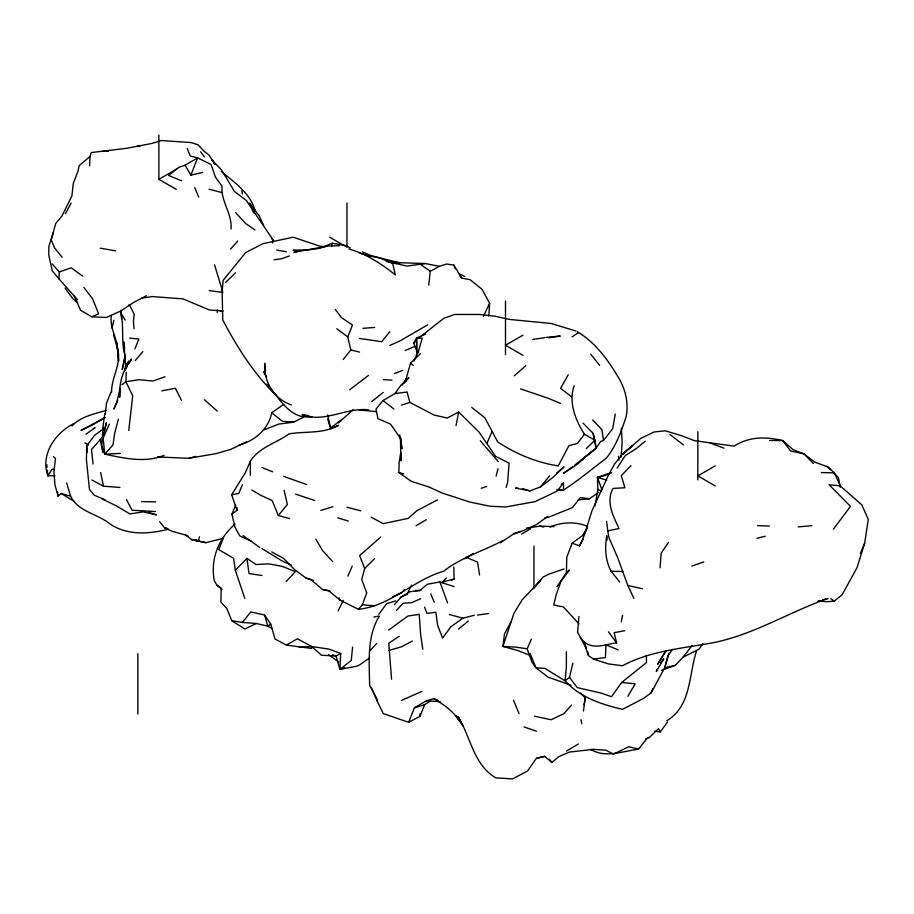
<?xml version="1.0" encoding="UTF-8"?>
<svg xmlns="http://www.w3.org/2000/svg" width="914" height="914" viewBox="0 0 914 914"><rect width="100%" height="100%" fill="white"/><g stroke="black" fill="none" stroke-linecap="round" stroke-linejoin="round"><path stroke-width="1.37" d="M566.394 651.693L566.372 667.403L565.035 680.759C579.705 697.325 601.629 704.454 622.514 709.333L643.684 698.33L651.214 692.778L664.684 667.746L668.991 653.361M250.345 475.269L250.367 461.17C259.233 447.22 276.234 443.153 289.064 433.876C305.687 431.065 323.133 434.081 338.511 425.341L329.451 428.883L342.03 419.332M557.072 586.594L566.429 572.541L566.749 557.312L572.153 543.19L583.098 535.136L586.32 529.572M103.602 428.86L94.668 435.224L86.716 445.815L86.407 459.514L89.446 489.356L93.982 495.068L105.03 499.787M557.106 489.413L560.956 490.51L563.561 489.995L563.527 483.049L557.003 491.172L535.09 501.626L505.671 506.984L489.55 506.173L469.568 501.969L442.17 493.034L428.803 486.934L411.14 481.267L398.847 472.538L399.132 462.621L400.8 452.064M286.356 645.078L297.427 638.783L311.765 646.529L311.708 648.483L286.356 645.078L275.034 639.035L270.738 624.159L264.637 615.065L250.779 611.912L242.404 622.434L231.825 620.777L226.786 608.45L220.914 602.143L221.188 588.228L216.915 585.177L214.23 580.607C210.277 558.785 218.617 538.552 235.001 524.099M621.074 457.08L622.137 442.822L621.36 428.209M126.246 372.192L125.915 381.675L132.724 395.796L128.771 430.46M401.063 453.71L400.812 460.839L400.458 437.635M163.972 455.401C144.789 463.215 124.121 458.2 104.733 454.167L101.751 445.883L103.019 428.083M231.002 229.026C232.487 213.83 220.537 201.229 222.091 186.216L215.407 177.099L211.123 164.554L197.584 157.871L190.306 155.986L187.176 148.399M89.595 165.834L90.018 156.511L91.286 152.569L127.217 148.228L151.575 143.487L161.332 140.528L191.209 142.573L198.11 144.823L203.936 151.107L209.192 155.254L214.961 164.406L211.877 159.836L221.622 170.05L234.361 191.369L246.357 200.52L273.492 240.496L272.441 242.941M111.634 392.186C111.234 377.619 121.631 364.275 117.723 349.434C116.901 337.826 109.463 327.395 111.382 315.467M77.313 299.529L58.93 278.839L59.261 272.029L52.292 263.929M369.542 657.966L359.316 665.095L356.174 666.34L339.905 669.356L340.694 653.453L329.04 649.111L311.765 646.529L299.232 647.169M120.18 389.558L119.677 397.396C118.9 383.72 122.682 369.587 131.57 358.985L128.84 363.669M488.796 315.97L489.63 303.219L482.009 289.292L470.059 279.673L461.787 278.107L460.028 276.245M251.567 541.328L239.834 535.912L234.909 527.104L231.95 514.114L236.977 510.389L237.16 507.796M660.079 567.788L661.176 553.107L668.465 542.459M430.608 700.935L424.576 704.683L420.097 716.279L408.672 722.3L383.263 713.606L377.025 700.798L376.934 698.673L369.61 685.386C369.37 662.307 366.64 636.932 379.161 616.413M578.928 616.493L577.591 632.317L586.354 648.392M352.576 647.135L351.262 660.456L339.905 669.356L336.078 655.966L332.365 654.755M125.092 370.044L125.801 363.384L125.686 365.554L123.676 341.779L124.681 348.44M105.281 414.248L106.492 403.2L111.051 391.832M428.746 285.077L430.266 271.298L439.417 266.328L446.592 264.032L453.87 265.14L461.787 278.107M417.869 353.41L422.177 338.169L416.613 338.066L413.699 343.241L416.727 350.713L416.613 338.066L425.467 334.136M104.779 413.654L103.042 426.312L103.808 430.357M583.463 710.989L585.291 697.782L580.527 693.098M611.489 472.538L597.448 477.359L597.87 489.504L595.048 505.75M818.053 601.149L827.684 601.698L834.436 601.069L842.125 594.774L857.058 567.594L864.655 543.156L868.3 519.392L861.788 504.848L840.195 485.837L834.459 472.869L827.673 466.86L814.568 462.038L804.126 453.961L792.998 449.562L782.681 440.571C765.509 436.549 749.4 436.424 734.011 446.112L694.617 440.697L680.587 435.361L665.129 430.791L654.081 432.002L640.737 438.4L622.514 454.212L614.619 463.946L608.484 475.097L591.952 510.8L584.526 534.667L579.59 545.932L572.153 543.19M615.248 414.099L612.711 428.689L603.491 440.434L600.669 441.462L596.065 448.168L580.881 460.565L593.015 450.693M583.977 704.9L585.291 697.782M405.508 381.024L410.546 363.052L420.417 353.764M331.702 245.969L332.239 243.227L345.8 245.58L350.336 247.945M621.269 621.817L622.537 615.373M455.995 425.57L458.725 412.031L478.936 431.968L495.582 456.326L509.098 463.147L507.624 482.432L506.139 487.356M405.702 381.195L406.273 378.682L402.251 385.217M104.482 430.745L106.355 422.679L102.608 438.674M574.632 465.226L596.065 448.168L594.923 440.205L584.434 434.241C575.489 420.291 568.359 402.251 574.118 385.811M531.365 639.137L527.195 648.826L531.994 662.273L535.924 667.746L544.893 668.397L565.035 680.759L569.479 677.434L572.861 663.233M111.999 328.137L113.884 320.277M159.607 521.666L164.566 527.789L171.992 531.24L185.805 535.113L191.654 539.603L198.429 541.145L199.492 536.804M496.131 476.16L497.981 468.711M120.271 388.256L116.672 402.423L113.85 409.072L117.723 400.675M62.232 257.325L54.566 247.957L51.207 239.754L55.72 223.519L61.981 215.944L71.92 195.87L73.28 183.406L77.941 171.284L79.232 165.571L90.018 156.511M118.386 419.229L114.753 432.928L112.936 445.049L104.733 454.167L103.156 437.943L109.383 424.062M374.534 558.683L364.675 568.474L361.727 579.499L366.731 592.969L362.332 604.84L358.414 609.284L339.951 600.11L328.332 590.433L322.471 589.461L310.829 579.487L306.041 578.082L294.434 569.468L283.511 558.328L271.755 551.919M696.514 651.054C688.539 675.103 691.567 705.939 666.752 720.723M127.08 366.503L128.645 361.064L124.761 370.673L126.806 367.165M53.583 231.882L48.842 246.472L48.785 255.132L52.269 270.784L58.93 278.839M283.706 404.411L271.698 412.762C268.453 429.214 254.892 440.788 239.137 445.072M651.214 692.778L652.665 688.745M202.657 172.415L190.889 175.168L197.584 157.871L185.096 165.183L178.824 167.365L168.507 175.408L181.726 180.835M414.111 361.099L418.166 350.805M408.672 722.3L414.35 707.87L426.404 700.752L433.762 698.662L437.715 700.227M657.337 668.842L656.298 671.482L663.815 658.754L660.548 662.833M223.53 537.569L218.732 549.611L233.584 558.294L235.321 570.313L244.769 598.327M343.241 359.488L350.839 349.936L347.754 336.878L352.473 325.018L341.516 317.661L335.335 309.48M134.952 348.794L138.848 339.037L129.708 338.134M231.95 514.114L235.606 505.122M242.393 484.694L238.748 493.537L231.676 494.714L236.977 510.389M489.63 303.219L483.415 316.29M860.337 553.496L864.655 543.156M486.934 443.324L492.12 431.328L484.786 417.721L471.727 407.416M347.868 576.151L352.244 566.063M250.367 461.17L245.329 472.744L231.676 494.714M667.471 722.083L660.274 731.931L654.812 731.223M406.787 594.82L411.529 585.086M338.18 610.769L343.218 600.509M65.431 213.716L71.086 203.102M510.777 622.217L504.471 633.973L502.929 646.427L517.175 650.3L529.206 655.03M579.59 545.932L583.303 539.089M587.359 527.538L582.926 535.65L587.565 527.504M568.257 374.751L560.602 388.29L571.501 396.825M627.884 696.319L635.173 683.798L621.657 682.472L611.477 696.719L601.709 693.246L577.271 687.602L569.479 677.434M617.121 468.105L625.267 455.606L636.475 448.454L645.307 441.131M672.441 649.374L667.963 655.818L664.684 667.746L675.252 665.358L682.952 657.28L692.195 645.444M702.877 643.73L698.993 649.214L682.952 657.28M400.561 438.412L390.529 424.107L377.962 418.669L375.985 409.164L383.012 400.526L394.985 393.546L400.926 385.16L408.832 377.539L404.536 383.012M72.035 425.924C80.672 416.578 94.165 413.916 106.035 410.5M378.864 614.208L386.748 603.56L395.762 600.909M584.434 434.241L577.488 443.404L568.885 445.735L558.226 465.912C536.438 462.518 516.067 454.018 497.673 441.896L492.12 431.328M590.501 749.309C605.456 758.471 622.697 751.251 638.52 749.137L647.809 737.404L649.351 737.518L658.503 728.698L660.274 731.931M833.385 529.115L850.488 506.413L829.112 484.763L840.195 485.837M389.844 331.656L381.721 341.722L359.499 338.443M289.601 518.558L278.313 515.519L287.35 504.505L284.117 490.361M518.318 488.259L515.576 488.099L529.789 490.887L540.403 486.979L549.611 475.851M135.283 360.573L142.835 351.57M103.076 436.458L91.526 449.505L93.045 464.026M571.479 705.094L563.949 713.617L551.188 719.764L534.587 716.222M394.345 604.748L401.12 597.116L410.158 591.632L419.423 590.775L427.329 584.274L439.897 581.967L454.087 586.594M404.468 589.667L401.657 592.798L392.597 596.762M441.953 582.835L446.306 577.968M230.568 249.088L237.754 241.125M396.527 610.415L403.017 603.251L411.711 602.68L420.634 598.704M286.196 581.521L295.359 571.581L281.9 566.28L268.636 563.858L256.046 564.532L246.94 558.385L235.321 570.313M369.964 650.608L376.568 643.547M631.014 465.626L621.28 475.657L624.879 487.756L613.008 488.43C605.662 501.775 613.18 516.204 619.064 528.509L607.764 530.885L608.85 537.398L617.795 557.974L627.792 585.474L633.859 598.396M413.699 343.241L415.47 341.425M419 337.792L443.941 318.221L454.692 314.45L479.85 314.485L495.022 316.233L509.692 319.443L551.199 323.487L576.048 331.051M338.511 422.896L353.101 409.621M225.701 282.392L235.435 272.806M586.24 448.637L594.923 440.205L593.083 433.316L583.063 423.125M358.414 609.284C390.678 606.039 413.254 579.979 443.69 571.181C461.136 557.471 483.152 551.005 502.334 540.882M584.64 457.571L576.814 464.643L563.31 473.372L572.404 466.917M380.772 537.021L359.648 555.609L364.675 568.474M514.262 375.825L525.756 365.726M536.906 757.912L544.755 756.381L551.93 762.516L558.637 756.712L569.548 752.051L593.506 749.343L606.062 750.211L613.465 754.176L628.752 746.749L638.52 749.137M566.429 572.541L569.331 570.085L560.99 581.35L556.192 594.786L553.735 604.977L563.378 606.896L579.019 623.931M458.577 629.072L468.322 621.006M556.775 472.881L563.984 466.928L552.707 477.599L540.403 486.979M388.678 630.066L407.987 616.002L419.183 614.379L420.691 635.207L422.805 649.317M349.594 389.855L368.433 375.448M371.678 401.623L383.195 392.449M53.446 456.566L55.48 458.508L53.892 472.035L54.943 484.808L58.028 496.108L61.284 493.514L70.618 496.165C78.158 511.817 97.524 513.771 110.034 523.928C126.943 535.627 149.462 534.21 168.507 529.115M121.985 384.748L125.915 381.675L139.054 379.721L153.026 381.035L165.023 376.717M578.219 499.901L589.45 498.747L598.761 492.338M572.05 336.878L578.071 332.902L577.408 331.828C594.466 341.87 606.759 358.242 616.87 374.946C624.856 387.045 628.901 401.863 626.25 416.281C621.463 430.997 616.173 446.135 606.222 458.234C592.021 468.951 578.459 480.398 563.561 489.995L557.117 489.87M621.657 682.472L646.518 662.524L646.347 655.498M93.845 428.495L95.056 427.615L85.973 434.264M547.737 516.399L536.415 524.613L522.877 530.771L513.634 533.536M474.263 615.271L462.838 618.207L450.808 626.81L442.582 638.121L437.657 625.302L435.864 612.277L426.998 613.42L424.576 607.216M270.738 624.159L267.791 626.136L256.263 623.497L242.404 622.434M500.324 542.802L512.96 534.336L520.694 531.662M399.178 636.315L388.781 643.205L391.569 679.182M464.975 558.785L473.246 553.427M73.68 423.673C55.069 433.11 40.262 454.475 47.871 475.851L54.977 475.68M416.064 525.721L426.278 519.678M521.654 534.05L530.394 528.886M566.497 751.045L578.425 743.985M561.219 484.397L563.527 483.049M158.865 135.078L158.865 179.315L176.288 169.261M522.911 335.198L505.499 345.252L522.911 355.306M715.251 465.832L697.828 475.886L715.251 485.94M427.626 324.893L399.612 341.105L389.832 345.458M340.694 653.453L336.078 655.966L321.557 655.269L311.765 646.529M146.434 295.713L133.798 302.363L120.797 311L106.321 317.455L91.8 316.781L80.626 310.337L74.114 295.713M412.305 641.091L401.337 646.861L388.976 650.425M458.725 412.031L447.175 418.029L433.99 415.013L409.86 402.4L407.061 392.015L394.985 393.546M451.733 580.196L454.098 579.008L453.812 567.057M264.489 429.694L278.793 424.085L293.543 422.188L303.048 417.447M400.321 597.47L407.301 593.986M437.418 499.901L416.921 510.709L408.204 518.364L383.183 523.665L371.175 517.153M256.263 623.497L244.918 629.026L231.825 620.777M246.449 441.885L231.013 449.3L216.458 453.55L188.901 458.314L157.539 456.966M421.948 691.35L401.44 700.501M606.29 474.994L611.466 472.675M91.8 316.781L98.575 313.845L92.588 298.718L83.791 287.442M405.279 350.45L414.83 346.406M319.843 248.334L332.239 243.227M645.581 738.992L649.351 737.518M339.905 669.356L344.578 667.563M394.494 373.552L402.846 370.353M661.599 670.385L675.252 665.358M289.395 255.943L281.935 258.639L274.131 259.805M59.261 272.029L71.201 267.802L82.603 276.074M691.864 566.097L703.803 561.916M564.052 568.919L548.663 574.232L542.87 577.214L533.285 588.639L540.631 580.436L522.328 599.573L513.908 613.374L502.929 646.427L515.839 647.123L527.195 648.826M401.497 405.119L409.86 402.4M481.244 488.259L486.694 486.488M550.022 527.035C561.699 522.02 575.066 521.471 586.971 526.041M414.35 707.87L424.576 704.683M320.791 510.423L332.902 506.767M188.901 458.314L195.596 456.394M442.216 582.115L454.098 579.008M544.755 756.381L536.141 758.609L527.584 770.97L512.48 778.922L495.765 777.86C473.395 764.527 470.767 737.221 458.177 716.69L462.93 725.853L456.017 715.959L459.628 720.895C453.036 711.366 443.793 704.271 433.762 698.662M198.429 541.145L205.901 542.676L222.902 538.426M756.906 538.323L765.212 536.244M822.531 599.801L828.061 598.419C789.57 611.877 754.381 634.259 714.085 642.542C683.101 648.392 650.814 650.505 622.491 665.758L608.358 663.895L593.437 659.074L588.319 655.452L583.68 641.479L580.424 637.435M602.006 489.938L597.448 477.359L604.988 475.566M161.869 390.838L175.385 388.29L181.498 400.412M373.929 617.041L379.059 616.07M544.767 517.907L548.674 517.187L572.472 507.59L580.344 497.582L589.45 498.747M624.73 630.729L614.128 632.659L616.607 642.862C605.776 644.199 593.003 650.151 583.68 641.479L586.171 647.318M439.417 266.328L425.204 263.54L407.073 266.065L386.325 261.541M526.395 528.166L539.774 526.167L553.964 526.59M548.549 337.769L560.259 336.021L546.218 337.449M141.784 298.101L152.341 296.559L183.051 298.889L209.443 309.995L223.222 310.988M532.759 339.448L544.767 337.7M477.542 615.053L488.579 613.523M318.472 248.517L308.921 249.819L293.051 250.287L299.666 250.904M593.437 659.074L605.468 657.566L605.925 644.77L618.287 649.957M818.407 601.263L821.195 601.001L818.716 600.955M798.23 526.921L811.883 525.687M362.927 328.32L374.637 327.463M104.733 454.167L120.385 453.401M415.459 590.524L421.023 590.261M54.086 469.202L51.938 469.293L47.871 475.851L47.334 470.207M368.719 409.883C346.178 407.038 324.07 423.593 302.18 414.556L309.023 415.79M296.604 252.195L293.862 252.287L328.366 246.003L339.323 245.74M311.834 416.544C289.852 420.417 279.25 397.51 266.728 384.029M769.508 440.502L782.681 440.571L790.599 450.979L804.126 453.961L813.38 463.489M607.147 539.877L606.747 535.764C604.817 547.829 605.114 560.362 611.192 571.319L622.8 571.467M141.533 501.603L155.723 501.877M821.4 472.572L834.459 472.869M155.391 511.532L132.107 510.241L126.486 499.684M103.293 151.073L108.4 151.278M757.592 525.607L769.405 526.064M376.511 411.654L358.802 409.918M325.167 246.62L320.197 246.289L293.166 237.194L262.992 243.684L245.672 252.561L223.107 280.427L222.136 292.126L222.776 319.911C237.057 347.171 253.612 373.46 275.765 395.099L274.371 393.397M425.204 263.54L397.784 262.661L388.713 260.901L398.287 262.889M426.404 700.752L440.285 701.689M383.446 379.584L392.026 380.178M91.903 480.01L103.476 486.202L119.963 487.459M362.332 604.84L374.626 605.765M293.543 422.188L282.357 421.251L271.698 412.762M209.18 290.561L222.959 292.446M137.134 146.137L139.728 146.514M261.987 575.5L249.008 573.569L246.94 558.385M100.163 248.185L115.655 250.824M276.714 250.07L286.356 251.738M164.566 527.789L167.148 528.281M365.908 255.086L379.87 258.045L392.666 263.278L395.339 274.92C381.492 263.838 366.103 253.704 348.84 249.031M539.774 526.167L543.647 527.001M205.901 542.676L191.654 539.603L199.138 541.214L195.505 539.557M627.792 585.474L642.462 588.776M322.471 589.461L330.445 591.392M219.44 310.543L221.988 311.16M350.839 349.936L359.568 352.084M346.966 507.224L360.79 510.823M209.123 189.221L221.828 192.557M360.07 253.247L370.341 256.069M449.345 614.471L462.838 618.207M398.847 472.538L403.714 473.909M314.633 500.472L295.61 494.131M337.746 517.838L348.234 521.014M597.448 477.359L606.668 480.147M522.431 488.51L529.789 490.887M306.041 578.082L313.593 580.539M399.818 262.901L371.278 255.703L362.367 251.933M148.616 512.274L156.363 514.879L143.349 511.874L129.857 513.919L116.432 505.888L102.231 499.01M524.099 726.973L536.472 731.2M283.683 476.377L306.601 484.534M571.09 685.26L548.023 677.137L535.924 667.746L530.12 653.51M710.052 443.004L724.071 448.157M597.87 489.504L601.309 490.772M520.569 388.896L548.172 398.241L560.625 403.485M262.01 467.511L272.646 471.841M465.9 557.174L477.554 562.11L479.576 574.975M185.805 535.113L188.227 536.232M291.497 565.32L281.809 560.762L261.918 548.549M458.908 273.652L464.906 276.531M329.543 237.16L346.966 247.214L346.966 202.965M158.865 179.315L176.288 189.369M251.796 490.007L260.833 495.331L272.155 500.552L278.313 515.519M272.361 628.832L267.791 626.136L264.637 615.065M291.383 404.959C273.846 398.95 263.461 381.378 264.752 363.201L265.54 370.867M61.284 493.514L73.92 501.203M830.78 598.727L834.436 601.069M84.853 442.787L88.407 445.072M328.526 654.653L338.671 662.033M254.96 229.951L245.649 223.507L235.561 212.551M419.812 263.906L430.266 271.298M243.147 535.615L259.77 547.452M336.798 328.777L347.754 336.878M669.916 434.413L683.409 444.947M383.012 400.526L393.945 409.061M221.234 171.375C234.624 182.594 250.23 192.934 255.132 210.803L249.385 203.148L259.142 215.693L263.62 225.392M216.915 585.177L221.976 589.347M77.736 302.9L72.732 298.558L65.088 288.036M410.546 363.052L413.219 365.429M204.519 399.761L217.212 411.083M827.673 466.86L830.609 469.796M833.545 472.744L838.435 477.634L840.24 487.208M592.695 419.983L601.949 429.706L603.491 440.434M498.244 461.593L480.273 440.754M271.766 238.634L273.492 240.496M332.559 561.493L322.699 550.742L315.878 539.203M549.268 759.237L551.93 762.516M590.741 354.175L599.618 365.337M611.192 571.319L619.623 581.944M200.577 151.77L204.348 156.82M608.438 631.803L616.607 642.862M265.231 374.032L263.598 371.804L266.682 377.116M129.137 304.419L134.244 314.29L133.421 321.774L134.004 328.743M252.104 209.912L254.195 213.316M120.808 310.44L120.934 313.068L125.264 320.117M185.096 165.183L190.889 175.168M371.153 687.282L377.025 700.798M430.768 593.883L434.31 602.303M194.751 187.576L198.726 197.104M513.542 700.261L519.026 713.651M439.897 581.967L447.563 602.897M339.003 597.733L339.951 600.11M453.87 265.14L455.183 268.819M327.703 419.069L330.251 427.078L327.669 414.933M214.55 264.797L222.559 291.12M66.653 482.935L70.618 496.165M113.599 334.912L117.723 349.434L118.512 360.676M100.643 472.538L103.476 486.202M593.083 433.316L596.065 448.168M124.83 355.009C120.968 341.265 124.144 326.972 120.934 313.068M100.266 439.6L102.791 452.579M581.007 719.695L581.784 723.785M399.749 434.904L401.966 448.808L400.675 437.852M241.924 190.512L242.439 193.917M587.828 651.979L588.159 654.298M618.378 456.166L618.915 460.108M116.649 342.213L118.671 360.813M606.61 521.311L607.764 530.885M57.605 491.892L58.028 496.108M46.785 464.563L47.06 467.385M121.002 310.646L121.573 318.735M86.716 445.815L87.104 452.59M420.017 713.708L420.097 716.279M416.613 338.066L416.658 355.854M697.828 431.648L697.828 479.907M533.959 546.081L533.959 587.462M505.499 301.003L505.499 354.632M217.304 309.869L217.304 312.542M137.831 653.67L137.831 713.994M125.092 356.3L122.27 369.519L125.092 356.3M665.712 651.156L657.783 664.021L665.712 651.156M632.431 445.872L622.514 454.212L632.431 445.872M105.064 417.561L92.485 425.033L81.015 430.38L105.064 417.549"/></g></svg>
